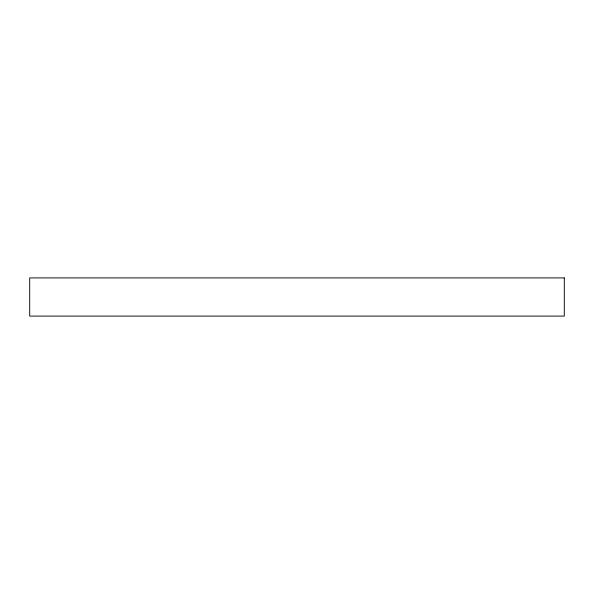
<?xml version="1.0" encoding="UTF-8"?>
<svg xmlns="http://www.w3.org/2000/svg" width="594" height="594" viewBox="0 0 594 594"><rect width="100%" height="100%" fill="white"/><g stroke="black" fill="none" stroke-linecap="round" stroke-linejoin="round"><path stroke-width="0.89" d="M564.3 277.91L29.7 277.91L29.7 316.09L564.3 316.09L564.3 277.91"/></g></svg>
